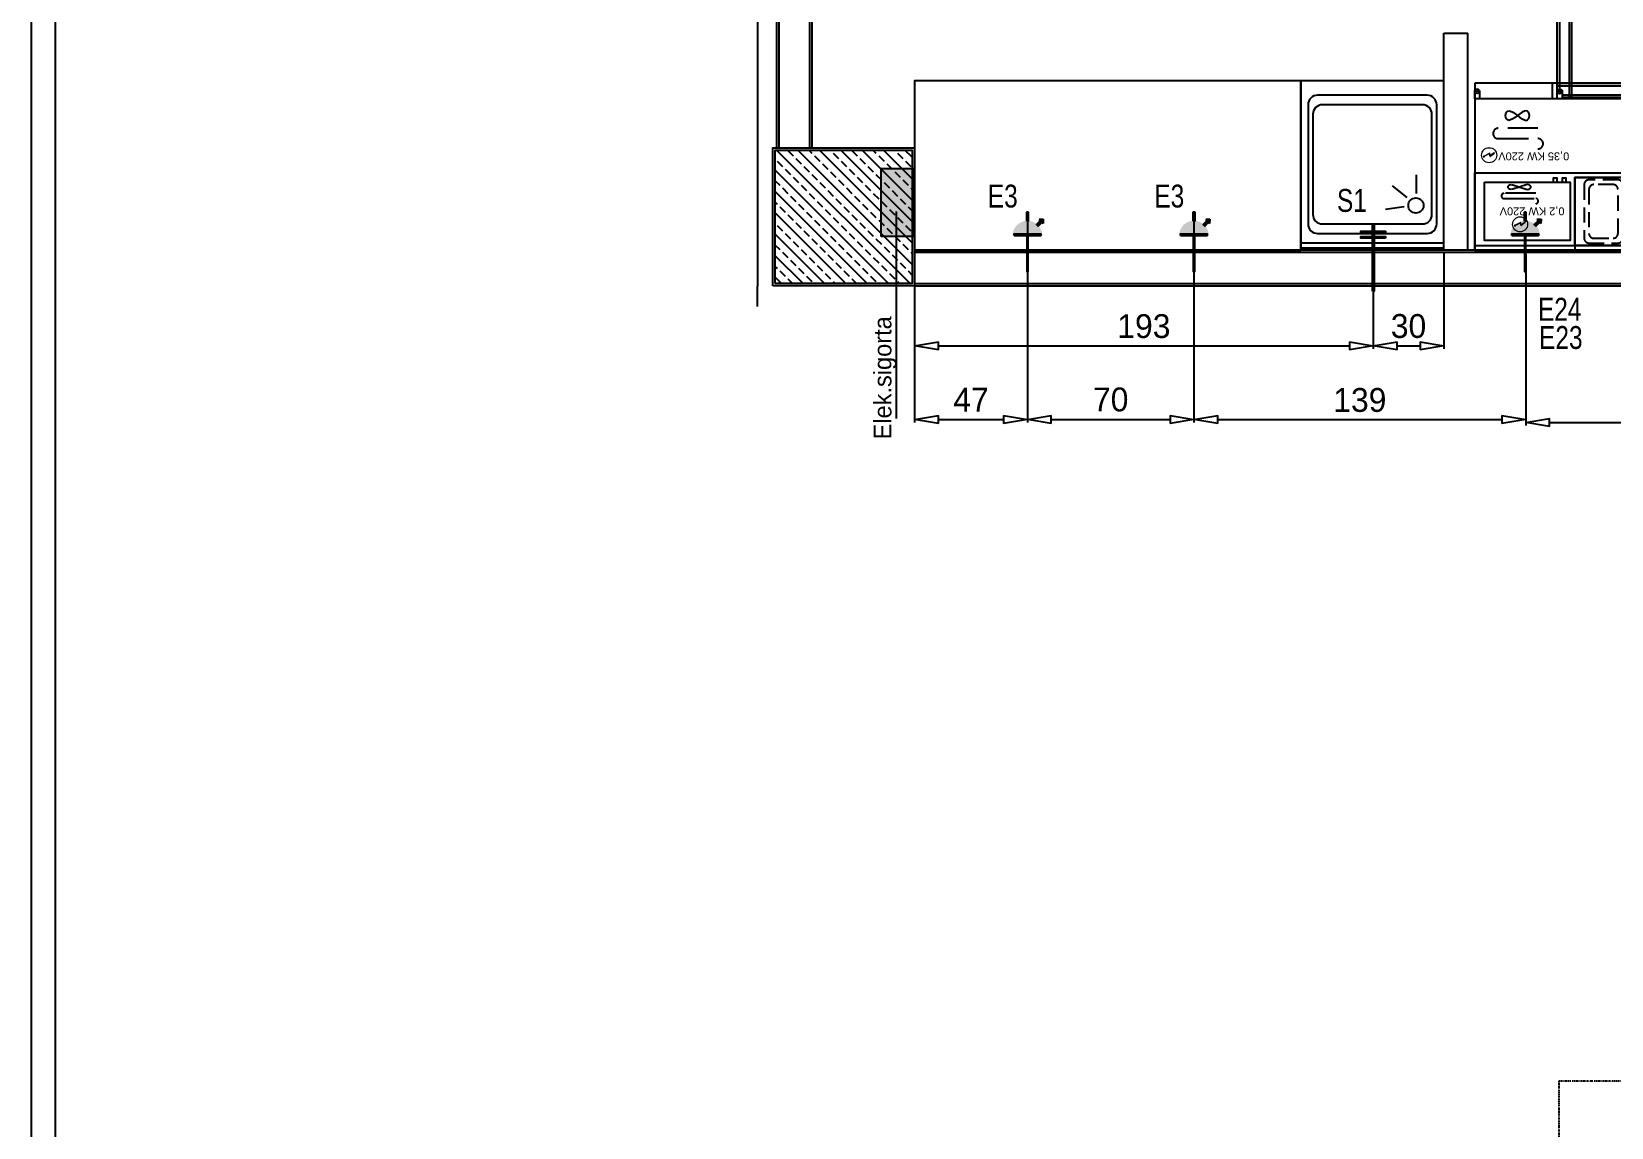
# Model space of a CAD drawing. Header units: millimetres. Extents: x 7703 to 16070, y -6855 to 95.
# Drawn here: x 12039 to 12702, y -5869 to -5409 of the extents above; entities that cross this region are included whole.
import ezdxf

# ---------------------------------------------------------------- set-up
doc = ezdxf.new("R2010")
doc.units = ezdxf.units.MM
for name, pattern in [('BORDER', [1.75, 0.5, -0.25, 0.5, -0.25, 0, -0.25]), ('DASHED', [19.05, 12.7, -6.35]), ('HIDDEN', [9.525, 6.35, -3.175])]:
    doc.linetypes.add(name, pattern=pattern)
for name, color, linetype in [('Kıtc-002 Çizgi', 7, 'Continuous'), ('Kıtc-010 Elk Tes Yazı', 7, 'Continuous'), ('Kıtc-011 Elk Tes Yazı 001', 1, 'Continuous'), ('Kıtc-012 Elk Tes Ölçü', 1, 'Continuous'), ('Kıtc-014 Elk Tes İşaretler', 1, 'Continuous'), ('Kıtc-015 Su Tes Yazı', 7, 'Continuous'), ('Kıtc-017 Su Tes Ölçü', 5, 'Continuous'), ('Kıtc-019 Su Tes İşaretler', 5, 'Continuous'), ('Kıtc-025 Antet', 7, 'Continuous'), ('Mahal', 7, 'Continuous')]:
    doc.layers.add(name, color=color, linetype=linetype)
doc.styles.get("Standard").update_dxf_attribs({"font": 'stylu.ttf', "height": 10})
doc.dimstyles.new('ISO-25', dxfattribs={"dimtxt": 2.5, "dimasz": 5, "dimexe": 1.25, "dimexo": 0.625, "dimtad": 1, "dimdec": 0, "dimtxsty": 'Standard', "dimblk": 'ARCHTICK', "dimcen": 2.5, "dimclrd": 256, "dimclre": 256, "dimclrt": 256, "dimadec": 0, "dimazin": 0, "dimtfac": 1, "dimtdec": 0, "dimtmove": 0, "dimatfit": 3, "dimldrblk": 'ARCHTICK', "dimfxl": 1, "dimlwd": -1, "dimlwe": -1, "dimarcsym": 0})

# ---------------------------------------------------------------- blocks, each defined once
blk = doc.blocks.new('A$C4E3860C5')
at = {"layer": 'Kıtc-014 Elk Tes İşaretler', "linetype": 'Continuous', "lineweight": 0}
for p, q in [((2.9, 3.66), (0.96, 2.3)), ((0.96, 2.3), (1, 2.21)), ((1, 2.21), (2.81, 3.48)), ((2.81, 3.48), (2.9, 2.31)), ((3, 2.49), (2.9, 3.66)), ((2.9, 2.31), (5.24, 3.52)), ((5.18, 3.62), (3, 2.49)), ((5.66, 3.81), (5.09, 3.77)), ((5.09, 3.77), (5.17, 3.64)), ((5.17, 3.64), (5.34, 3.36)), ((5.24, 3.52), (5.19, 3.62)), ((5.34, 3.36), (5.66, 3.81))]:
    blk.add_line(p, q, dxfattribs=at)
blk.add_circle((3.16, 3.16), 3.16, dxfattribs=at)
blk = doc.blocks.new('A$C4C105235')
at = {"layer": 'Kıtc-002 Çizgi'}
for points in [[(2, 3), (2, 6.5), (0, 6.5), (0, 3)], [(0, 6), (0, 0), (46.2, 0), (46.2, 6), (2, 6)], [(0, 5), (0, 1), (46.2, 1), (46.2, 5), (2, 5)]]:
    blk.add_lwpolyline(points, dxfattribs=at)
blk.add_circle((0.93, 3.71), 0.596, dxfattribs=at)
blk.add_arc((1, 3.75), 1.25, 216.8699, 323.1301, dxfattribs=at)
blk = doc.blocks.new('A$C1FF566C6')
at = {"layer": 'Kıtc-002 Çizgi', "color": 254}
for points in [[(6, 45.5), (0, 45.5), (0, 0), (6, 0), (6, 45.5)], [(1, 41.5), (1, 0), (5, 0), (5, 45.5)]]:
    blk.add_lwpolyline(points, dxfattribs=at)
blk = doc.blocks.new('A$C04CB272A')
at = {"layer": 'Kıtc-002 Çizgi'}
for p, q in [((209.98, 107), (32.48, 107)), ((32.48, 45.5), (209.98, 45.5)), ((177.55, 39), (177.55, 45.5))]:
    blk.add_line(p, q, dxfattribs=at)
blk.add_lwpolyline([(209.98, 39), (209.98, 109), (32.48, 109), (32.48, 39)], close=True, dxfattribs=at)
at = {"layer": 'Kıtc-002 Çizgi', "linetype": 'DASHED'}
for points in [[(200.15, 62.19), (183.48, 62.19, -1), (183.48, 66.53)], [(183.48, 57.84), (200.15, 57.84, 1), (200.15, 62.19)]]:
    blk.add_lwpolyline(points, format="xyb", dxfattribs=at)
at = {"layer": 'Kıtc-002 Çizgi', "linetype": 'DASHED', "ltscale": 0.1}
blk.add_lwpolyline([(195.71, 50.53), (194.95, 50.7), (194.06, 51.16), (193.09, 51.8), (192.07, 52.53), (191.05, 53.27), (190.08, 53.91), (189.19, 54.36), (188.43, 54.53), (187.83, 54.36), (187.41, 53.91), (187.15, 53.27), (187.07, 52.53), (187.15, 51.8), (187.41, 51.16), (187.83, 50.7), (188.43, 50.53), (189.19, 50.7), (190.08, 51.16), (191.05, 51.8), (192.07, 52.53), (193.09, 53.27), (194.06, 53.91), (194.95, 54.36), (195.71, 54.53), (196.31, 54.36), (196.73, 53.91), (196.99, 53.27), (197.07, 52.53), (196.99, 51.8), (196.73, 51.16), (196.31, 50.7)], close=True, dxfattribs=at)
at = {"layer": 'Kıtc-002 Çizgi'}
blk.add_lwpolyline([(207.98, 42), (207.98, 45.5), (209.98, 45.5), (209.98, 42)], dxfattribs=at)
blk.add_circle((209.05, 42.72), 0.596, dxfattribs=at)
blk.add_arc((208.98, 42.75), 1.25, 216.8699, 323.1301, dxfattribs=at)
at = {"layer": 'Kıtc-002 Çizgi', "color": 254}
for centre, start, end in [((40.86, 40.86), 270.86914, 357.39476), ((87.66, 40.86), 270.86914, 357.39476), ((169.97, 40.86), 182.60524, 269.13086)]:
    blk.add_arc(centre, 40.86, start, end, dxfattribs=at)
at = {"layer": 'Kıtc-002 Çizgi'}
for name, p in [('A$C4E3860C5', (200.81, 66)), ('A$C4C105235', (35.48, 39)), ('A$C1FF566C6', (35.48, 0)), ('A$C4C105235', (82.28, 39)), ('A$C1FF566C6', (82.28, 0))]:
    blk.add_blockref(name, p, dxfattribs=at)
at = {"layer": 'Kıtc-002 Çizgi', "xscale": -1}
for name, p in [('A$C4C105235', (175.35, 39)), ('A$C1FF566C6', (175.35, 0))]:
    blk.add_blockref(name, p, dxfattribs=at)
at = {"layer": 'Kıtc-011 Elk Tes Yazı 001', "insert": (170.34, 71.28), "char_height": 3.3081, "attachment_point": 1}
blk.add_mtext_dynamic_manual_height_columns('{\\f@Arial Unicode MS|b0|i0|c162|p34;0,35 KW 220V }', width=30.2799, gutter_width=50, heights=[0], dxfattribs=at)
blk = doc.blocks.new('A$C29431E44')
at = {"layer": 'Kıtc-014 Elk Tes İşaretler', "linetype": 'Continuous', "lineweight": 0}
for p, q in [((2.9, 3.66), (0.96, 2.3)), ((0.96, 2.3), (1, 2.21)), ((1, 2.21), (2.81, 3.48)), ((2.81, 3.48), (2.9, 2.31)), ((3, 2.49), (2.9, 3.66)), ((2.9, 2.31), (5.24, 3.52)), ((5.18, 3.62), (3, 2.49)), ((5.66, 3.81), (5.09, 3.77)), ((5.09, 3.77), (5.17, 3.64)), ((5.17, 3.64), (5.34, 3.36)), ((5.24, 3.52), (5.19, 3.62)), ((5.34, 3.36), (5.66, 3.81))]:
    blk.add_line(p, q, dxfattribs=at)
blk.add_circle((3.16, 3.16), 3.16, dxfattribs=at)
blk = doc.blocks.new('A$C1A153461')
at = {"layer": 'Kıtc-002 Çizgi'}
for points in [[(177.5, 0), (0, 0), (0, 32.5), (177.5, 32.5)], [(135.5, 32.5), (0, 32.5), (0, 2), (135.5, 2)], [(135.5, 2), (2, 2), (2, 30.5), (135.5, 30.5)], [(173.5, 4), (137.5, 4), (137.5, 28.5), (173.5, 28.5)], [(140.78, 4), (139.14, 4), (139.14, 2.23), (140.78, 2.23)], [(144.6, 4), (142.96, 4), (142.96, 2.23), (144.6, 2.23)]]:
    blk.add_lwpolyline(points, close=True, dxfattribs=at)
at = {"layer": 'Kıtc-002 Çizgi', "color": 254, "linetype": 'HIDDEN'}
for points in [[(4, 29.5), (16.2, 29.5, -0.414214), (18.2, 27.5), (18.2, 5, -0.414214), (16.2, 3), (4, 3, -0.414214), (2, 5), (2, 27.5, -0.414214)], [(6, 27.5), (14.2, 27.5, -0.414214), (16.2, 25.5), (16.2, 7, -0.414214), (14.2, 5), (6, 5, -0.414214), (4, 7), (4, 25.5, -0.414214)], [(32.4, 29.5), (20.2, 29.5, 0.414214), (18.2, 27.5), (18.2, 5, 0.414214), (20.2, 3), (32.4, 3, 0.414214), (34.4, 5), (34.4, 27.5, 0.414214)], [(30.4, 27.5), (22.2, 27.5, 0.414214), (20.2, 25.5), (20.2, 7, 0.414214), (22.2, 5), (30.4, 5, 0.414214), (32.4, 7), (32.4, 25.5, 0.414214)], [(36.4, 29.5), (48.6, 29.5, -0.414214), (50.6, 27.5), (50.6, 5, -0.414214), (48.6, 3), (36.4, 3, -0.414214), (34.4, 5), (34.4, 27.5, -0.414214)], [(38.4, 27.5), (46.6, 27.5, -0.414214), (48.6, 25.5), (48.6, 7, -0.414214), (46.6, 5), (38.4, 5, -0.414214), (36.4, 7), (36.4, 25.5, -0.414214)], [(64.8, 29.5), (52.6, 29.5, 0.414214), (50.6, 27.5), (50.6, 5, 0.414214), (52.6, 3), (64.8, 3, 0.414214), (66.8, 5), (66.8, 27.5, 0.414214)], [(62.8, 27.5), (54.6, 27.5, 0.414214), (52.6, 25.5), (52.6, 7, 0.414214), (54.6, 5), (62.8, 5, 0.414214), (64.8, 7), (64.8, 25.5, 0.414214)], [(68.8, 29.5), (81, 29.5, -0.414214), (83, 27.5), (83, 5, -0.414214), (81, 3), (68.8, 3, -0.414214), (66.8, 5), (66.8, 27.5, -0.414214)], [(70.8, 27.5), (79, 27.5, -0.414214), (81, 25.5), (81, 7, -0.414214), (79, 5), (70.8, 5, -0.414214), (68.8, 7), (68.8, 25.5, -0.414214)], [(97.2, 29.5), (85, 29.5, 0.414214), (83, 27.5), (83, 5, 0.414214), (85, 3), (97.2, 3, 0.414214), (99.2, 5), (99.2, 27.5, 0.414214)], [(95.2, 27.5), (87, 27.5, 0.414214), (85, 25.5), (85, 7, 0.414214), (87, 5), (95.2, 5, 0.414214), (97.2, 7), (97.2, 25.5, 0.414214)], [(101.2, 29.5), (113.4, 29.5, -0.414214), (115.4, 27.5), (115.4, 5, -0.414214), (113.4, 3), (101.2, 3, -0.414214), (99.2, 5), (99.2, 27.5, -0.414214)], [(103.2, 27.5), (111.4, 27.5, -0.414214), (113.4, 25.5), (113.4, 7, -0.414214), (111.4, 5), (103.2, 5, -0.414214), (101.2, 7), (101.2, 25.5, -0.414214)], [(129.6, 29.5), (117.4, 29.5, 0.414214), (115.4, 27.5), (115.4, 5, 0.414214), (117.4, 3), (129.6, 3, 0.414214), (131.6, 5), (131.6, 27.5, 0.414214)], [(127.6, 27.5), (119.4, 27.5, 0.414214), (117.4, 25.5), (117.4, 7, 0.414214), (119.4, 5), (127.6, 5, 0.414214), (129.6, 7), (129.6, 25.5, 0.414214)]]:
    blk.add_lwpolyline(points, format="xyb", close=True, dxfattribs=at)
at = {"layer": 'Kıtc-002 Çizgi', "linetype": 'DASHED'}
for points in [[(165.27, 10.82), (151.93, 10.82, -1), (151.93, 12.99)], [(151.93, 8.65), (165.27, 8.65, 1), (165.27, 10.82)]]:
    blk.add_lwpolyline(points, format="xyb", dxfattribs=at)
at = {"layer": 'Kıtc-002 Çizgi', "linetype": 'DASHED', "ltscale": 0.1}
blk.add_lwpolyline([(162.22, 4.99), (161.49, 5.08), (160.64, 5.31), (159.7, 5.63), (158.73, 6), (157.76, 6.36), (156.82, 6.68), (155.97, 6.91), (155.24, 7), (154.67, 6.91), (154.26, 6.68), (154.02, 6.36), (153.94, 6), (154.02, 5.63), (154.26, 5.31), (154.67, 5.08), (155.24, 4.99), (155.97, 5.08), (156.82, 5.31), (157.76, 5.63), (158.73, 6), (159.7, 6.36), (160.64, 6.68), (161.49, 6.91), (162.22, 7), (162.79, 6.91), (163.2, 6.68), (163.44, 6.36), (163.52, 6), (163.44, 5.63), (163.2, 5.31), (162.79, 5.08)], close=True, dxfattribs=at)
at = {"layer": 'Kıtc-014 Elk Tes İşaretler'}
blk.add_blockref('A$C29431E44', (155.35, 18.51), dxfattribs=at)
at = {"layer": 'Kıtc-011 Elk Tes Yazı 001', "insert": (139.84, 17.85), "char_height": 3.3081, "attachment_point": 1}
blk.add_mtext_dynamic_manual_height_columns('{\\f@Arial Unicode MS|b0|i0|c162|p34;0,2 KW 220V }', width=27.5245, gutter_width=50, heights=[0], dxfattribs=at)
blk = doc.blocks.new('A$C7E877AE3')
at = {"layer": 'Kıtc-002 Çizgi'}
for p, q in [((16.66, 52.76), (24.47, 53.87)), ((11.52, 47.29), (11.52, 39.4)), ((15.43, 48.95), (21.53, 43.94))]:
    blk.add_line(p, q, dxfattribs=at)
for points in [[(0, 68), (60, 68), (60, 70), (0, 70)], [(0, 0), (60, 0), (60, 70), (0, 70)]]:
    blk.add_lwpolyline(points, close=True, dxfattribs=at)
for points in [[(7, 6), (53, 6, 0.414214), (57, 10), (57, 60, 0.414214), (53, 64), (7, 64, 0.414214), (3, 60), (3, 10, 0.414214)], [(9, 10), (51, 10, 0.414214), (55, 14), (55, 56, 0.414214), (51, 60), (9, 60, 0.414214), (5, 56), (5, 14, 0.414214)]]:
    blk.add_lwpolyline(points, format="xyb", close=True, dxfattribs=at)
blk.add_circle((11.71, 52.26), 3.19, dxfattribs=at)
blk = doc.blocks.new('A$C78E614D5')
at = {"layer": 'Kıtc-014 Elk Tes İşaretler'}
h = blk.add_hatch(color=256, dxfattribs=at)
edge = h.paths.add_edge_path()
edge.add_line((15.01, 0.43), (15.01, 1.06))
edge.add_ellipse((15.01, 6.66), major_axis=(-3.96, 3.96), ratio=1, start_angle=135, end_angle=315)
edge.add_line((15.01, 12.25), (15.01, 12.88))
edge.add_ellipse((15.01, 6.66), major_axis=(-4.4, -4.4), ratio=1, start_angle=45, end_angle=225, ccw=False)
h = blk.add_hatch(color=256, dxfattribs=at)
h.paths.add_polyline_path([(15.02, 12.24), (15.76, 12.24), (15.76, 1.05), (15.02, 1.05)])
edge = h.paths.add_edge_path(flags=17)
edge.add_line((15.76, 12.24), (15.76, 1.05))
edge.add_line((15.02, 12.24), (15.02, 1.05))
for points in [[(15.02, 6.34), (15.76, 6.34), (15.76, 6.97), (15.02, 6.97)], [(21.69, 1.74), (21.26, 1.28), (20.57, 0.55), (20.13, 0.09), (21.87, 0)]]:
    blk.add_hatch(color=256, dxfattribs=at).paths.add_polyline_path(points)
h = blk.add_hatch(color=256, dxfattribs=at)
h.paths.add_polyline_path([(21.04, 6.97), (24.88, 6.97), (24.88, 6.34), (21.04, 6.34)], flags=16)
edge = h.paths.add_edge_path(flags=17)
edge.add_line((24.88, 6.34), (21.07, 6.34))
edge.add_line((24.88, 6.97), (21.04, 6.97))
edge.add_line((24.88, 6.34), (24.88, 6.97))
at = {"layer": 'Kıtc-014 Elk Tes İşaretler', "extrusion": (0, 0, -1)}
blk.add_hatch(color=256, dxfattribs=at).paths.add_polyline_path([(-18.91, 2.13), (-19.6, 2.85), (-21.26, 1.28), (-20.57, 0.55)])
at = {"layer": 'Kıtc-014 Elk Tes İşaretler'}
for p, q in [((15.02, 12.24), (15.02, 1.05)), ((15.76, 12.24), (15.76, 1.05)), ((24.88, 6.97), (21.04, 6.97)), ((18.91, 2.13), (20.57, 0.55)), ((19.6, 2.85), (21.26, 1.28)), ((20.57, 0.55), (21.26, 1.28)), ((24.88, 6.34), (21.07, 6.34))]:
    blk.add_line(p, q, dxfattribs=at)
at = {"layer": 'Kıtc-014 Elk Tes İşaretler', "extrusion": (0, 0, -1)}
for p, q in [((20.57, 0.55), (20.13, 0.09)), ((21.87, 0), (20.13, 0.09)), ((21.69, 1.74), (21.26, 1.28)), ((21.87, 0), (21.69, 1.74))]:
    blk.add_line(p, q, dxfattribs=at)
at = {"layer": 'Kıtc-014 Elk Tes İşaretler'}
for points in [[(15.76, 6.97), (0, 6.97), (0, 6.34), (15.76, 6.34)], [(24.88, 6.34), (24.88, 6.97)]]:
    blk.add_lwpolyline(points, dxfattribs=at)
for points in [[(15.02, 12.24), (15.76, 12.24), (15.76, 1.05), (15.02, 1.05)], [(21.04, 6.97), (24.88, 6.97), (24.88, 6.34), (21.04, 6.34)]]:
    blk.add_lwpolyline(points, close=True, dxfattribs=at)
at = {"layer": 'Kıtc-014 Elk Tes İşaretler', "extrusion": (0, 0, -1)}
for points in [[(-18.91, 2.13), (-19.6, 2.85), (-19.6, 2.85), (-18.91, 2.13)], [(-18.91, 2.13), (-19.6, 2.85), (-21.26, 1.28), (-20.57, 0.55)]]:
    blk.add_lwpolyline(points, close=True, dxfattribs=at)
blk = doc.blocks.new('A$C613035E7')
at = {"layer": 'Kıtc-002 Çizgi'}
blk.add_blockref('A$C78E614D5', (0, 0), dxfattribs=at)
blk = doc.blocks.new('A$C0CEA1DDE')
at = {"layer": 'Kıtc-014 Elk Tes İşaretler'}
blk.add_hatch(color=256, dxfattribs=at).paths.add_polyline_path([(15.02, 6.34), (15.02, 6.97), (0, 6.97), (0, 6.34)])
blk.add_blockref('A$C613035E7', (0, 0), dxfattribs=at)
blk = doc.blocks.new('A$C2D20552D')
at = {"layer": 'Kıtc-002 Çizgi'}
blk.add_blockref('A$C0CEA1DDE', (0, 0), dxfattribs=at)
blk = doc.blocks.new('_ClosedBlank')
at = {"color": 0, "linetype": 'ByBlock', "lineweight": -2}
for p, q in [((-1, 0.167), (0, 0)), ((-1, 0.167), (-1, -0.167)), ((0, 0), (-1, -0.167))]:
    blk.add_line(p, q, dxfattribs=at)
blk = doc.blocks.new('*D177')
at = {"layer": 'Defpoints', "color": 0, "transparency": 16777216}
for p in [(12457.04, -5484.51), (12409.67, -5501.51), (12457.04, -5571.6)]:
    blk.add_point(p, dxfattribs=at)
at = {"layer": 'Kıtc-012 Elk Tes Ölçü', "transparency": 16777216}
for p, q in [((12457.04, -5485.13), (12457.04, -5572.85)), ((12409.67, -5502.14), (12409.67, -5572.85)), ((12419.67, -5571.6), (12447.04, -5571.6))]:
    blk.add_line(p, q, dxfattribs=at)
at = {"layer": 'Kıtc-012 Elk Tes Ölçü', "transparency": 16777216, "xscale": 10, "yscale": 10, "zscale": 10, "rotation": 180}
blk.add_blockref('_ClosedBlank', (12409.67, -5571.6), dxfattribs=at)
at = {"layer": 'Kıtc-012 Elk Tes Ölçü', "transparency": 16777216, "xscale": 10, "yscale": 10, "zscale": 10}
blk.add_blockref('_ClosedBlank', (12457.04, -5571.6), dxfattribs=at)
at = {"layer": 'Kıtc-012 Elk Tes Ölçü', "transparency": 16777216, "insert": (12433.36, -5563.24), "char_height": 10, "attachment_point": 5}
blk.add_mtext('47', dxfattribs=at)
blk = doc.blocks.new('*D178')
at = {"layer": 'Defpoints', "color": 0, "transparency": 16777216}
for p in [(12457.04, -5484.51), (12526.94, -5484.51), (12526.94, -5571.6)]:
    blk.add_point(p, dxfattribs=at)
at = {"layer": 'Kıtc-012 Elk Tes Ölçü', "transparency": 16777216}
for p, q in [((12457.04, -5485.13), (12457.04, -5572.85)), ((12526.94, -5485.13), (12526.94, -5572.85)), ((12467.04, -5571.6), (12516.94, -5571.6))]:
    blk.add_line(p, q, dxfattribs=at)
at = {"layer": 'Kıtc-012 Elk Tes Ölçü', "transparency": 16777216, "xscale": 10, "yscale": 10, "zscale": 10, "rotation": 180}
blk.add_blockref('_ClosedBlank', (12457.04, -5571.6), dxfattribs=at)
at = {"layer": 'Kıtc-012 Elk Tes Ölçü', "transparency": 16777216, "xscale": 10, "yscale": 10, "zscale": 10}
blk.add_blockref('_ClosedBlank', (12526.94, -5571.6), dxfattribs=at)
at = {"layer": 'Kıtc-012 Elk Tes Ölçü', "transparency": 16777216, "insert": (12491.99, -5563.21), "char_height": 10, "attachment_point": 5}
blk.add_mtext('70', dxfattribs=at)
blk = doc.blocks.new('*D179')
at = {"layer": 'Defpoints', "color": 0, "transparency": 16777216}
for p in [(12526.94, -5484.51), (12666.2, -5501.51), (12666.2, -5571.6)]:
    blk.add_point(p, dxfattribs=at)
at = {"layer": 'Kıtc-012 Elk Tes Ölçü', "transparency": 16777216}
for p, q in [((12526.94, -5485.13), (12526.94, -5572.85)), ((12666.2, -5502.14), (12666.2, -5572.85)), ((12536.94, -5571.6), (12656.2, -5571.6))]:
    blk.add_line(p, q, dxfattribs=at)
at = {"layer": 'Kıtc-012 Elk Tes Ölçü', "transparency": 16777216, "xscale": 10, "yscale": 10, "zscale": 10, "rotation": 180}
blk.add_blockref('_ClosedBlank', (12526.94, -5571.6), dxfattribs=at)
at = {"layer": 'Kıtc-012 Elk Tes Ölçü', "transparency": 16777216, "xscale": 10, "yscale": 10, "zscale": 10}
blk.add_blockref('_ClosedBlank', (12666.2, -5571.6), dxfattribs=at)
at = {"layer": 'Kıtc-012 Elk Tes Ölçü', "transparency": 16777216, "insert": (12596.57, -5563.42), "char_height": 10, "attachment_point": 5}
blk.add_mtext('139', dxfattribs=at)
blk = doc.blocks.new('*D180')
at = {"layer": 'Defpoints', "color": 0, "transparency": 16777216}
for p in [(12666.2, -5501.51), (12843.58, -5501.51), (12843.58, -5572.85)]:
    blk.add_point(p, dxfattribs=at)
at = {"layer": 'Kıtc-012 Elk Tes Ölçü', "transparency": 16777216}
for p, q in [((12666.2, -5502.14), (12666.2, -5574.1)), ((12843.58, -5502.14), (12843.58, -5574.1)), ((12676.2, -5572.85), (12833.58, -5572.85))]:
    blk.add_line(p, q, dxfattribs=at)
at = {"layer": 'Kıtc-012 Elk Tes Ölçü', "transparency": 16777216, "xscale": 10, "yscale": 10, "zscale": 10, "rotation": 180}
blk.add_blockref('_ClosedBlank', (12666.2, -5572.85), dxfattribs=at)
at = {"layer": 'Kıtc-012 Elk Tes Ölçü', "transparency": 16777216, "xscale": 10, "yscale": 10, "zscale": 10}
blk.add_blockref('_ClosedBlank', (12843.58, -5572.85), dxfattribs=at)
at = {"layer": 'Kıtc-012 Elk Tes Ölçü', "transparency": 16777216, "insert": (12754.89, -5564.49), "char_height": 10, "attachment_point": 5}
blk.add_mtext('177', dxfattribs=at)
blk = doc.blocks.new('A$C35C71BB5')
at = {"layer": 'Kıtc-019 Su Tes İşaretler'}
for points in [[(5.76, 0), (5.04, 0), (5.04, 28.8), (5.76, 28.8)], [(0, 25.42), (0, 26.14), (10.8, 26.14), (10.8, 25.42)], [(0, 23.07), (0, 23.79), (10.8, 23.79), (10.8, 23.07)]]:
    blk.add_hatch(color=256, dxfattribs=at).paths.add_polyline_path(points)
for points in [[(5.04, 0), (5.04, 28.8), (5.76, 28.8), (5.76, 0)], [(10.8, 25.42), (0, 25.42), (0, 26.14), (10.8, 26.14)], [(10.8, 23.07), (0, 23.07), (0, 23.79), (10.8, 23.79)]]:
    blk.add_lwpolyline(points, close=True, dxfattribs=at)
blk = doc.blocks.new('*D191')
at = {"layer": 'Defpoints', "color": 0, "transparency": 16777216}
for p in [(12602.17, -5490.01), (12409.67, -5500.51), (12602.17, -5540.61)]:
    blk.add_point(p, dxfattribs=at)
at = {"layer": 'Kıtc-017 Su Tes Ölçü', "transparency": 16777216}
for p, q in [((12602.17, -5490.64), (12602.17, -5541.86)), ((12409.67, -5501.14), (12409.67, -5541.86)), ((12419.67, -5540.61), (12592.17, -5540.61))]:
    blk.add_line(p, q, dxfattribs=at)
at = {"layer": 'Kıtc-017 Su Tes Ölçü', "transparency": 16777216, "xscale": 10, "yscale": 10, "zscale": 10, "rotation": 180}
blk.add_blockref('_ClosedBlank', (12409.67, -5540.61), dxfattribs=at)
at = {"layer": 'Kıtc-017 Su Tes Ölçü', "transparency": 16777216, "xscale": 10, "yscale": 10, "zscale": 10}
blk.add_blockref('_ClosedBlank', (12602.17, -5540.61), dxfattribs=at)
at = {"layer": 'Kıtc-017 Su Tes Ölçü', "transparency": 16777216, "insert": (12505.92, -5532.44), "char_height": 10, "attachment_point": 5}
blk.add_mtext('193', dxfattribs=at)
blk = doc.blocks.new('*D192')
at = {"layer": 'Defpoints', "color": 0, "transparency": 16777216}
for p in [(12602.17, -5490.01), (12631.83, -5500.51), (12631.83, -5540.61)]:
    blk.add_point(p, dxfattribs=at)
at = {"layer": 'Kıtc-017 Su Tes Ölçü', "transparency": 16777216}
for p, q in [((12602.17, -5490.64), (12602.17, -5541.86)), ((12631.83, -5501.14), (12631.83, -5541.86)), ((12612.17, -5540.61), (12621.83, -5540.61))]:
    blk.add_line(p, q, dxfattribs=at)
at = {"layer": 'Kıtc-017 Su Tes Ölçü', "transparency": 16777216, "xscale": 10, "yscale": 10, "zscale": 10, "rotation": 180}
blk.add_blockref('_ClosedBlank', (12602.17, -5540.61), dxfattribs=at)
at = {"layer": 'Kıtc-017 Su Tes Ölçü', "transparency": 16777216, "xscale": 10, "yscale": 10, "zscale": 10}
blk.add_blockref('_ClosedBlank', (12631.83, -5540.61), dxfattribs=at)
at = {"layer": 'Kıtc-017 Su Tes Ölçü', "transparency": 16777216, "insert": (12617, -5532.4), "char_height": 10, "attachment_point": 5}
blk.add_mtext('30', dxfattribs=at)

msp = doc.modelspace()

# ---------------------------------------------------------------- hatches: boundary and pattern name
h = msp.add_hatch()
h.set_pattern_fill('ANSI33', color=256, angle=90)
h.set_pattern_definition([(135, (18914.3914, 3406.9124), (-4.490128, -4.490128), []), (135, (18914.3914, 3411.4026), (-4.490128, -4.490128), [3.175, -1.5875])])
h.paths.add_polyline_path([(12351.17, -5514.51), (12408.67, -5514.51), (12408.67, -5458.51), (12351.17, -5458.51)])
h = msp.add_hatch(color=1)
h.dxf.hatch_style = 1
h.paths.add_polyline_path([(12395.66, -5494.81), (12409.29, -5494.81), (12409.29, -5466.19), (12395.66, -5466.19)])

# ---------------------------------------------------------------- linework, layer by layer
at = {"color": 0}
for p in [(12343.67, -5400.6), (12343.67, -5524.11)]:
    msp.add_line(p, (12343.67, -5515.63), dxfattribs=at)
at = {"color": 251, "linetype": 'ByBlock'}
for p, q in [((12631.83, -5500.51), (12631.83, -5409.44)), ((12631.83, -5409.44), (12641.83, -5409.44)), ((12641.83, -5500.51), (12641.83, -5409.44))]:
    msp.add_line(p, q, dxfattribs=at)
msp.add_line((12401.94, -5484.34), (12401.94, -5571.18))
at = {"color": 1}
msp.add_line((13072.67, -5500.51), (12409.67, -5500.51), dxfattribs=at)
at = {"color": 0, "linetype": 'BORDER'}
for p, q in [((12680.11, -5849.11), (12680.11, -6014.94)), ((13092.11, -5849.11), (12680.11, -5849.11))]:
    msp.add_line(p, q, dxfattribs=at)
at = {"color": 0}
for points in [[(12351.67, -5400.51), (12351.67, -5457.51), (12366.67, -5457.51), (12366.67, -5400.51)], [(12352.67, -5401.51), (12352.67, -5457.51), (12365.67, -5457.51), (12365.67, -5401.51)], [(12409.67, -5515.51), (13072.67, -5515.51), (13072.67, -5500.51), (12409.67, -5500.51)], [(12409.67, -5514.51), (13072.67, -5514.51), (13072.67, -5501.51), (12409.67, -5501.51)]]:
    msp.add_lwpolyline(points, close=True, dxfattribs=at)
for points in [[(12350.17, -5515.51), (12350.17, -5457.51), (12409.67, -5457.51), (12409.67, -5515.51)], [(12351.17, -5514.51), (12351.17, -5458.51), (12408.67, -5458.51), (12408.67, -5514.51)], [(12351.17, -5514.51), (12351.17, -5458.51), (12408.67, -5458.51), (12408.67, -5514.51)], [(12395.66, -5494.81), (12395.66, -5466.19), (12409.29, -5466.19), (12409.29, -5494.81)]]:
    msp.add_lwpolyline(points, close=True)
at = {"layer": 'Kıtc-002 Çizgi'}
msp.add_lwpolyline([(12571.83, -5429.51), (12409.67, -5429.51), (12409.67, -5500.51), (12571.83, -5500.51)], close=True, dxfattribs=at)
at = {"layer": 'Kıtc-025 Antet'}
for points in [[(16069.97, -3954.68), (16069.97, -6855.18), (12039.03, -6855.18), (12039.03, -3954.68)], [(16059.97, -3964.68), (16059.97, -6845.18), (12049.03, -6845.18), (12049.03, -3964.68)]]:
    msp.add_lwpolyline(points, close=True, dxfattribs=at)

# ---------------------------------------------------------------- block references
at = {"layer": 'Kıtc-002 Çizgi'}
for name, p, rotation in [('A$C04CB272A', (12854.81, -5391.51), 180), ('A$C7E877AE3', (12631.83, -5429.51), 180), ('A$C1A153461', (12822.33, -5468.01), 180), ('A$C2D20552D', (12463.7, -5509.39), 89.99999999999999), ('A$C2D20552D', (12533.59, -5509.39), 89.99999999999999), ('A$C2D20552D', (12672.63, -5509.39), 89.99999999999999)]:
    msp.add_blockref(name, p, dxfattribs=dict(at, rotation=rotation))
at = {"layer": 'Kıtc-019 Su Tes İşaretler', "xscale": 0.9600000000000364, "yscale": 0.9600000000000364, "zscale": 0.9600000000000364}
msp.add_blockref('A$C35C71BB5', (12596.99, -5517.66), dxfattribs=at)

# ---------------------------------------------------------------- texts
at = {"layer": 'Kıtc-010 Elk Tes Yazı', "width": 0.8}
for s, p in [('E3', (12440.4, -5482.61)), ('E3', (12510.3, -5482.61)), ('E24', (12671.31, -5530.1)), ('E23', (12671.79, -5541.95))]:
    msp.add_text(s, height=9.6, dxfattribs=at).set_placement(p)
at = {"layer": 'Kıtc-015 Su Tes Yazı', "width": 0.8}
msp.add_text('S1', height=9.6, dxfattribs=at).set_placement((12586.97, -5484.44))
at = {"layer": 'Mahal', "linetype": 'Continuous', "lineweight": -3}
msp.add_text('Elek.sigorta', height=7.3941, rotation=90, dxfattribs=at).set_placement((12399.93, -5579.9))

# ---------------------------------------------------------------- dimensions: what is measured, and where the dimension line sits
at = {"layer": 'Kıtc-012 Elk Tes Ölçü'}
for base, p1, p2, override, picture, middle in [((12457.04, -5571.6), (12409.67, -5501.51), (12457.04, -5484.51), {"dimtxt": 10, "dimasz": 10, "dimgap": 3, "dimblk": 'ClosedBlank', "dimcen": 5, "dimldrblk": 'ClosedBlank', "dimfxl": 0, "dimtfillclr": 256}, '*D177', (12433.36, -5563.24)), ((12526.94, -5571.6), (12457.04, -5484.51), (12526.94, -5484.51), {"dimtxt": 10, "dimasz": 10, "dimgap": 3, "dimblk": 'ClosedBlank', "dimcen": 5, "dimtmove": 1, "dimldrblk": 'ClosedBlank', "dimfxl": 0, "dimtfillclr": 256}, '*D178', (12491.99, -5563.21)), ((12666.2, -5571.6), (12526.94, -5484.51), (12666.2, -5501.51), {"dimtxt": 10, "dimasz": 10, "dimgap": 3, "dimblk": 'ClosedBlank', "dimcen": 5, "dimtmove": 1, "dimldrblk": 'ClosedBlank', "dimfxl": 0, "dimtfillclr": 256}, '*D179', (12596.57, -5563.42)), ((12843.58, -5572.85), (12666.2, -5501.51), (12843.58, -5501.51), {"dimtxt": 10, "dimasz": 10, "dimgap": 3, "dimblk": 'ClosedBlank', "dimcen": 5, "dimtmove": 1, "dimldrblk": 'ClosedBlank', "dimfxl": 0, "dimtfillclr": 256}, '*D180', (12754.89, -5564.49))]:
    dim = msp.add_linear_dim(base=base, p1=p1, p2=p2, dimstyle='ISO-25', override=override, dxfattribs=at)
    dim.commit()
    dim.dimension.update_dxf_attribs({"geometry": picture, "text_midpoint": middle})
at = {"layer": 'Kıtc-017 Su Tes Ölçü'}
for base, p1, p2, override, picture, middle in [((12602.1721, -5540.6146), (12409.6689, -5500.5106), (12602.1721, -5490.0108), {"dimtxt": 10, "dimasz": 10, "dimgap": 3, "dimblk": 'ClosedBlank', "dimcen": 5, "dimldrblk": 'ClosedBlank', "dimfxl": 0, "dimtfillclr": 256}, '*D191', (12505.9205, -5532.4352)), ((12631.83, -5540.61), (12602.17, -5490.01), (12631.83, -5500.51), {"dimtxt": 10, "dimasz": 10, "dimgap": 3, "dimblk": 'ClosedBlank', "dimcen": 5, "dimtmove": 1, "dimldrblk": 'ClosedBlank', "dimfxl": 0, "dimtfillclr": 256}, '*D192', (12617, -5532.4))]:
    dim = msp.add_linear_dim(base=base, p1=p1, p2=p2, dimstyle='ISO-25', override=override, dxfattribs=at)
    dim.commit()
    dim.dimension.update_dxf_attribs({"geometry": picture, "text_midpoint": middle})

doc.saveas('drawing.dxf')
